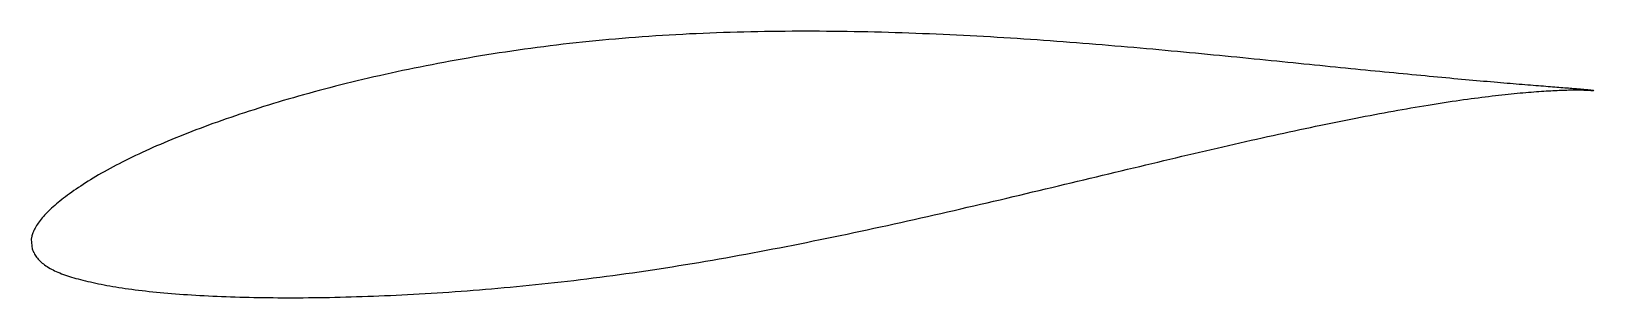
# Model space of a CAD drawing. Header units: metres. Extents: x -27.3 to 55.3, y -5.3 to 8.7.
import ezdxf

# ---------------------------------------------------------------- set-up
doc = ezdxf.new("R2010")
doc.units = ezdxf.units.M

msp = doc.modelspace()

# ---------------------------------------------------------------- linework, layer by layer
msp.add_lwpolyline([(55.261, 5.603), (55.259, 5.604), (55.254, 5.605), (55.246, 5.606), (55.235, 5.608), (55.22, 5.61), (55.203, 5.613), (55.182, 5.616), (55.158, 5.619), (55.13, 5.622), (55.1, 5.626), (55.066, 5.629), (55.029, 5.633), (54.989, 5.638), (54.946, 5.642), (54.9, 5.646), (54.85, 5.651), (54.798, 5.656), (54.742, 5.661), (54.683, 5.666), (54.621, 5.672), (54.555, 5.678), (54.487, 5.683), (54.416, 5.69), (54.341, 5.696), (54.263, 5.702), (54.182, 5.709), (54.098, 5.716), (54.011, 5.723), (53.921, 5.73), (53.827, 5.738), (53.731, 5.745), (53.632, 5.753), (53.529, 5.761), (53.423, 5.77), (53.315, 5.778), (53.203, 5.787), (53.088, 5.796), (52.97, 5.805), (52.849, 5.815), (52.726, 5.825), (52.599, 5.835), (52.469, 5.845), (52.336, 5.856), (52.2, 5.867), (52.061, 5.878), (51.92, 5.889), (51.775, 5.901), (51.627, 5.913), (51.477, 5.925), (51.323, 5.937), (51.167, 5.95), (51.008, 5.963), (50.845, 5.977), (50.68, 5.991), (50.512, 6.005), (50.342, 6.019), (50.168, 6.034), (49.992, 6.049), (49.813, 6.064), (49.631, 6.08), (49.446, 6.096), (49.258, 6.113), (49.068, 6.129), (48.875, 6.146), (48.679, 6.164), (48.481, 6.182), (48.279, 6.2), (48.075, 6.218), (47.869, 6.237), (47.66, 6.257), (47.448, 6.276), (47.233, 6.296), (47.016, 6.316), (46.797, 6.337), (46.575, 6.358), (46.35, 6.379), (46.123, 6.401), (45.893, 6.423), (45.66, 6.445), (45.426, 6.467), (45.188, 6.49), (44.949, 6.513), (44.707, 6.537), (44.462, 6.561), (44.215, 6.585), (43.966, 6.61), (43.714, 6.635), (43.46, 6.66), (43.204, 6.685), (42.945, 6.71), (42.685, 6.736), (42.422, 6.763), (42.156, 6.789), (41.889, 6.816), (41.619, 6.843), (41.347, 6.87), (41.073, 6.898), (40.797, 6.925), (40.519, 6.953), (40.238, 6.982), (39.956, 7.01), (39.671, 7.039), (39.385, 7.067), (39.096, 7.096), (38.806, 7.126), (38.514, 7.155), (38.219, 7.185), (37.923, 7.215), (37.625, 7.244), (37.325, 7.274), (37.023, 7.304), (36.72, 7.334), (36.414, 7.365), (36.107, 7.395), (35.798, 7.425), (35.488, 7.455), (35.176, 7.486), (34.862, 7.516), (34.546, 7.546), (34.229, 7.577), (33.91, 7.607), (33.59, 7.637), (33.268, 7.667), (32.945, 7.697), (32.62, 7.727), (32.294, 7.757), (31.966, 7.787), (31.637, 7.816), (31.307, 7.845), (30.975, 7.875), (30.642, 7.904), (30.307, 7.932), (29.972, 7.961), (29.635, 7.989), (29.296, 8.017), (28.957, 8.045), (28.617, 8.072), (28.275, 8.099), (27.932, 8.126), (27.589, 8.153), (27.244, 8.179), (26.898, 8.204), (26.551, 8.23), (26.203, 8.255), (25.854, 8.279), (25.505, 8.303), (25.154, 8.327), (24.803, 8.35), (24.451, 8.372), (24.098, 8.394), (23.744, 8.416), (23.389, 8.437), (23.034, 8.457), (22.678, 8.477), (22.322, 8.496), (21.965, 8.514), (21.607, 8.532), (21.248, 8.55), (20.89, 8.566), (20.53, 8.582), (20.17, 8.597), (19.81, 8.611), (19.449, 8.625), (19.088, 8.638), (18.727, 8.65), (18.365, 8.662), (18.003, 8.673), (17.64, 8.683), (17.277, 8.692), (16.915, 8.701), (16.551, 8.708), (16.188, 8.715), (15.825, 8.721), (15.461, 8.726), (15.098, 8.73), (14.734, 8.733), (14.37, 8.736), (14.007, 8.738), (13.643, 8.738), (13.28, 8.738), (12.916, 8.737), (12.553, 8.734), (12.19, 8.731), (11.827, 8.727), (11.464, 8.722), (11.101, 8.716), (10.739, 8.708), (10.377, 8.7), (10.015, 8.691), (9.654, 8.68), (9.293, 8.668), (8.933, 8.656), (8.573, 8.642), (8.213, 8.627), (7.854, 8.612), (7.496, 8.595), (7.138, 8.577), (6.78, 8.557), (6.423, 8.537), (6.067, 8.515), (5.712, 8.492), (5.357, 8.468), (5.003, 8.443), (4.65, 8.417), (4.297, 8.39), (3.945, 8.361), (3.595, 8.331), (3.245, 8.3), (2.896, 8.268), (2.547, 8.234), (2.2, 8.199), (1.854, 8.164), (1.508, 8.127), (1.164, 8.089), (0.821, 8.05), (0.479, 8.009), (0.138, 7.967), (-0.202, 7.925), (-0.541, 7.881), (-0.879, 7.836), (-1.215, 7.79), (-1.55, 7.743), (-1.884, 7.694), (-2.217, 7.645), (-2.548, 7.595), (-2.879, 7.543), (-3.207, 7.491), (-3.535, 7.437), (-3.861, 7.383), (-4.185, 7.327), (-4.508, 7.271), (-4.83, 7.214), (-5.15, 7.156), (-5.469, 7.097), (-5.786, 7.037), (-6.102, 6.976), (-6.416, 6.915), (-6.728, 6.852), (-7.039, 6.789), (-7.348, 6.725), (-7.656, 6.661), (-7.961, 6.595), (-8.266, 6.53), (-8.568, 6.463), (-8.869, 6.396), (-9.168, 6.328), (-9.465, 6.259), (-9.76, 6.19), (-10.053, 6.12), (-10.345, 6.049), (-10.635, 5.978), (-10.922, 5.906), (-11.208, 5.834), (-11.492, 5.76), (-11.774, 5.687), (-12.054, 5.613), (-12.332, 5.538), (-12.608, 5.462), (-12.882, 5.386), (-13.154, 5.31), (-13.423, 5.234), (-13.691, 5.156), (-13.956, 5.078), (-14.22, 5), (-14.481, 4.921), (-14.74, 4.842), (-14.996, 4.762), (-15.251, 4.682), (-15.503, 4.602), (-15.753, 4.522), (-16.001, 4.441), (-16.247, 4.359), (-16.49, 4.278), (-16.731, 4.196), (-16.969, 4.113), (-17.205, 4.031), (-17.439, 3.948), (-17.67, 3.865), (-17.899, 3.782), (-18.125, 3.699), (-18.349, 3.615), (-18.571, 3.531), (-18.79, 3.448), (-19.007, 3.363), (-19.221, 3.279), (-19.432, 3.195), (-19.641, 3.11), (-19.848, 3.026), (-20.051, 2.941), (-20.253, 2.856), (-20.451, 2.771), (-20.647, 2.686), (-20.841, 2.601), (-21.031, 2.516), (-21.22, 2.431), (-21.405, 2.346), (-21.588, 2.261), (-21.768, 2.176), (-21.945, 2.091), (-22.119, 2.006), (-22.291, 1.921), (-22.46, 1.836), (-22.627, 1.751), (-22.79, 1.666), (-22.951, 1.582), (-23.109, 1.497), (-23.264, 1.412), (-23.416, 1.328), (-23.565, 1.243), (-23.712, 1.159), (-23.855, 1.075), (-23.996, 0.991), (-24.134, 0.907), (-24.269, 0.823), (-24.401, 0.74), (-24.531, 0.657), (-24.657, 0.574), (-24.78, 0.492), (-24.901, 0.411), (-25.019, 0.33), (-25.133, 0.249), (-25.245, 0.169), (-25.354, 0.089), (-25.46, 0.01), (-25.563, -0.068), (-25.662, -0.146), (-25.759, -0.223), (-25.853, -0.3), (-25.944, -0.375), (-26.032, -0.451), (-26.117, -0.525), (-26.199, -0.6), (-26.278, -0.673), (-26.354, -0.746), (-26.427, -0.819), (-26.497, -0.891), (-26.564, -0.962), (-26.628, -1.033), (-26.688, -1.104), (-26.746, -1.174), (-26.8, -1.243), (-26.852, -1.312), (-26.9, -1.38), (-26.946, -1.447), (-26.988, -1.514), (-27.027, -1.58), (-27.063, -1.645), (-27.096, -1.709), (-27.126, -1.771), (-27.153, -1.832), (-27.178, -1.892), (-27.199, -1.949), (-27.217, -2.004), (-27.232, -2.057), (-27.245, -2.105), (-27.255, -2.148), (-27.262, -2.185), (-27.267, -2.214), (-27.27, -2.233), (-27.218, -2.76), (-27.216, -2.764), (-27.21, -2.776), (-27.2, -2.796), (-27.186, -2.825), (-27.168, -2.864), (-27.146, -2.91), (-27.12, -2.96), (-27.091, -3.014), (-27.058, -3.068), (-27.023, -3.122), (-26.984, -3.177), (-26.942, -3.231), (-26.897, -3.285), (-26.849, -3.338), (-26.798, -3.39), (-26.743, -3.441), (-26.686, -3.491), (-26.626, -3.54), (-26.563, -3.588), (-26.496, -3.636), (-26.427, -3.682), (-26.354, -3.727), (-26.279, -3.771), (-26.201, -3.814), (-26.119, -3.857), (-26.035, -3.898), (-25.947, -3.938), (-25.857, -3.978), (-25.763, -4.016), (-25.667, -4.054), (-25.568, -4.091), (-25.465, -4.127), (-25.36, -4.163), (-25.252, -4.198), (-25.14, -4.232), (-25.026, -4.266), (-24.909, -4.299), (-24.789, -4.332), (-24.665, -4.365), (-24.539, -4.397), (-24.41, -4.429), (-24.278, -4.46), (-24.143, -4.491), (-24.006, -4.522), (-23.865, -4.552), (-23.721, -4.582), (-23.575, -4.611), (-23.425, -4.64), (-23.273, -4.669), (-23.118, -4.697), (-22.96, -4.724), (-22.8, -4.751), (-22.636, -4.777), (-22.47, -4.803), (-22.301, -4.828), (-22.129, -4.852), (-21.955, -4.876), (-21.777, -4.899), (-21.597, -4.921), (-21.415, -4.943), (-21.229, -4.964), (-21.041, -4.985), (-20.851, -5.005), (-20.658, -5.024), (-20.462, -5.043), (-20.263, -5.061), (-20.062, -5.079), (-19.858, -5.095), (-19.652, -5.112), (-19.443, -5.128), (-19.232, -5.143), (-19.018, -5.157), (-18.801, -5.171), (-18.583, -5.184), (-18.361, -5.197), (-18.137, -5.209), (-17.911, -5.221), (-17.682, -5.232), (-17.451, -5.242), (-17.218, -5.252), (-16.982, -5.261), (-16.744, -5.269), (-16.503, -5.277), (-16.261, -5.284), (-16.015, -5.291), (-15.768, -5.297), (-15.518, -5.302), (-15.266, -5.307), (-15.012, -5.311), (-14.756, -5.314), (-14.498, -5.317), (-14.237, -5.319), (-13.974, -5.32), (-13.709, -5.321), (-13.442, -5.321), (-13.173, -5.32), (-12.902, -5.319), (-12.629, -5.317), (-12.354, -5.314), (-12.077, -5.311), (-11.798, -5.306), (-11.517, -5.301), (-11.234, -5.295), (-10.949, -5.289), (-10.662, -5.282), (-10.373, -5.274), (-10.083, -5.265), (-9.791, -5.256), (-9.497, -5.245), (-9.201, -5.235), (-8.903, -5.223), (-8.604, -5.21), (-8.303, -5.196), (-8, -5.182), (-7.696, -5.168), (-7.39, -5.152), (-7.083, -5.135), (-6.774, -5.118), (-6.463, -5.1), (-6.151, -5.081), (-5.837, -5.061), (-5.522, -5.041), (-5.205, -5.02), (-4.887, -4.998), (-4.568, -4.975), (-4.247, -4.951), (-3.925, -4.927), (-3.602, -4.901), (-3.277, -4.875), (-2.951, -4.848), (-2.623, -4.819), (-2.295, -4.79), (-1.965, -4.76), (-1.634, -4.729), (-1.302, -4.698), (-0.969, -4.665), (-0.635, -4.631), (-0.299, -4.596), (0.037, -4.56), (0.374, -4.523), (0.713, -4.486), (1.052, -4.446), (1.392, -4.406), (1.734, -4.365), (2.076, -4.323), (2.418, -4.28), (2.762, -4.236), (3.107, -4.191), (3.452, -4.145), (3.798, -4.098), (4.144, -4.049), (4.492, -4), (4.84, -3.95), (5.189, -3.899), (5.538, -3.847), (5.888, -3.794), (6.238, -3.739), (6.589, -3.684), (6.941, -3.628), (7.293, -3.571), (7.645, -3.513), (7.998, -3.454), (8.351, -3.394), (8.705, -3.333), (9.059, -3.271), (9.413, -3.209), (9.768, -3.146), (10.123, -3.081), (10.478, -3.017), (10.834, -2.951), (11.189, -2.885), (11.545, -2.817), (11.901, -2.749), (12.257, -2.681), (12.613, -2.611), (12.969, -2.541), (13.325, -2.471), (13.682, -2.399), (14.038, -2.327), (14.394, -2.255), (14.75, -2.182), (15.106, -2.108), (15.462, -2.034), (15.818, -1.959), (16.174, -1.884), (16.529, -1.809), (16.885, -1.733), (17.24, -1.656), (17.595, -1.579), (17.949, -1.502), (18.303, -1.424), (18.657, -1.346), (19.011, -1.268), (19.364, -1.189), (19.716, -1.11), (20.069, -1.031), (20.42, -0.952), (20.771, -0.872), (21.122, -0.792), (21.472, -0.712), (21.822, -0.632), (22.171, -0.551), (22.52, -0.471), (22.867, -0.39), (23.214, -0.309), (23.561, -0.228), (23.907, -0.147), (24.252, -0.066), (24.596, 0.015), (24.939, 0.096), (25.282, 0.177), (25.623, 0.258), (25.964, 0.339), (26.304, 0.421), (26.643, 0.501), (26.981, 0.582), (27.318, 0.663), (27.654, 0.743), (27.99, 0.823), (28.324, 0.903), (28.657, 0.983), (28.989, 1.063), (29.319, 1.142), (29.649, 1.221), (29.978, 1.299), (30.305, 1.378), (30.631, 1.456), (30.956, 1.533), (31.28, 1.611), (31.602, 1.688), (31.923, 1.764), (32.243, 1.84), (32.561, 1.916), (32.878, 1.991), (33.194, 2.066), (33.508, 2.14), (33.821, 2.213), (34.133, 2.286), (34.442, 2.359), (34.751, 2.431), (35.058, 2.502), (35.363, 2.573), (35.667, 2.643), (35.969, 2.712), (36.269, 2.781), (36.568, 2.849), (36.865, 2.917), (37.161, 2.984), (37.455, 3.05), (37.747, 3.115), (38.037, 3.179), (38.326, 3.243), (38.613, 3.307), (38.898, 3.369), (39.181, 3.431), (39.462, 3.491), (39.741, 3.551), (40.019, 3.61), (40.295, 3.669), (40.568, 3.726), (40.84, 3.783), (41.11, 3.839), (41.378, 3.893), (41.643, 3.948), (41.907, 4.001), (42.169, 4.053), (42.428, 4.105), (42.686, 4.155), (42.941, 4.205), (43.195, 4.254), (43.446, 4.302), (43.695, 4.349), (43.941, 4.395), (44.186, 4.44), (44.428, 4.484), (44.668, 4.528), (44.906, 4.571), (45.142, 4.612), (45.375, 4.653), (45.606, 4.693), (45.834, 4.732), (46.06, 4.77), (46.284, 4.807), (46.506, 4.843), (46.725, 4.879), (46.941, 4.913), (47.155, 4.947), (47.367, 4.979), (47.576, 5.011), (47.783, 5.042), (47.987, 5.072), (48.189, 5.101), (48.388, 5.13), (48.584, 5.157), (48.778, 5.184), (48.97, 5.209), (49.159, 5.234), (49.345, 5.258), (49.528, 5.281), (49.709, 5.304), (49.888, 5.325), (50.063, 5.346), (50.236, 5.366), (50.406, 5.385), (50.573, 5.403), (50.738, 5.42), (50.9, 5.437), (51.059, 5.453), (51.216, 5.468), (51.369, 5.483), (51.52, 5.496), (51.668, 5.509), (51.813, 5.522), (51.956, 5.533), (52.095, 5.544), (52.232, 5.555), (52.366, 5.564), (52.496, 5.573), (52.624, 5.582), (52.749, 5.59), (52.872, 5.597), (52.991, 5.604), (53.107, 5.61), (53.22, 5.615), (53.331, 5.62), (53.438, 5.625), (53.542, 5.629), (53.644, 5.632), (53.742, 5.635), (53.838, 5.638), (53.93, 5.64), (54.019, 5.642), (54.105, 5.643), (54.189, 5.644), (54.269, 5.644), (54.346, 5.645), (54.42, 5.644), (54.491, 5.644), (54.559, 5.643), (54.624, 5.642), (54.685, 5.641), (54.744, 5.639), (54.8, 5.638), (54.852, 5.636), (54.901, 5.634), (54.947, 5.632), (54.99, 5.629), (55.03, 5.627), (55.067, 5.624), (55.1, 5.622), (55.131, 5.619), (55.158, 5.617), (55.182, 5.614), (55.203, 5.612), (55.22, 5.61), (55.235, 5.608), (55.246, 5.606), (55.254, 5.605), (55.259, 5.604), (55.261, 5.603)], close=True)

doc.saveas('drawing.dxf')
